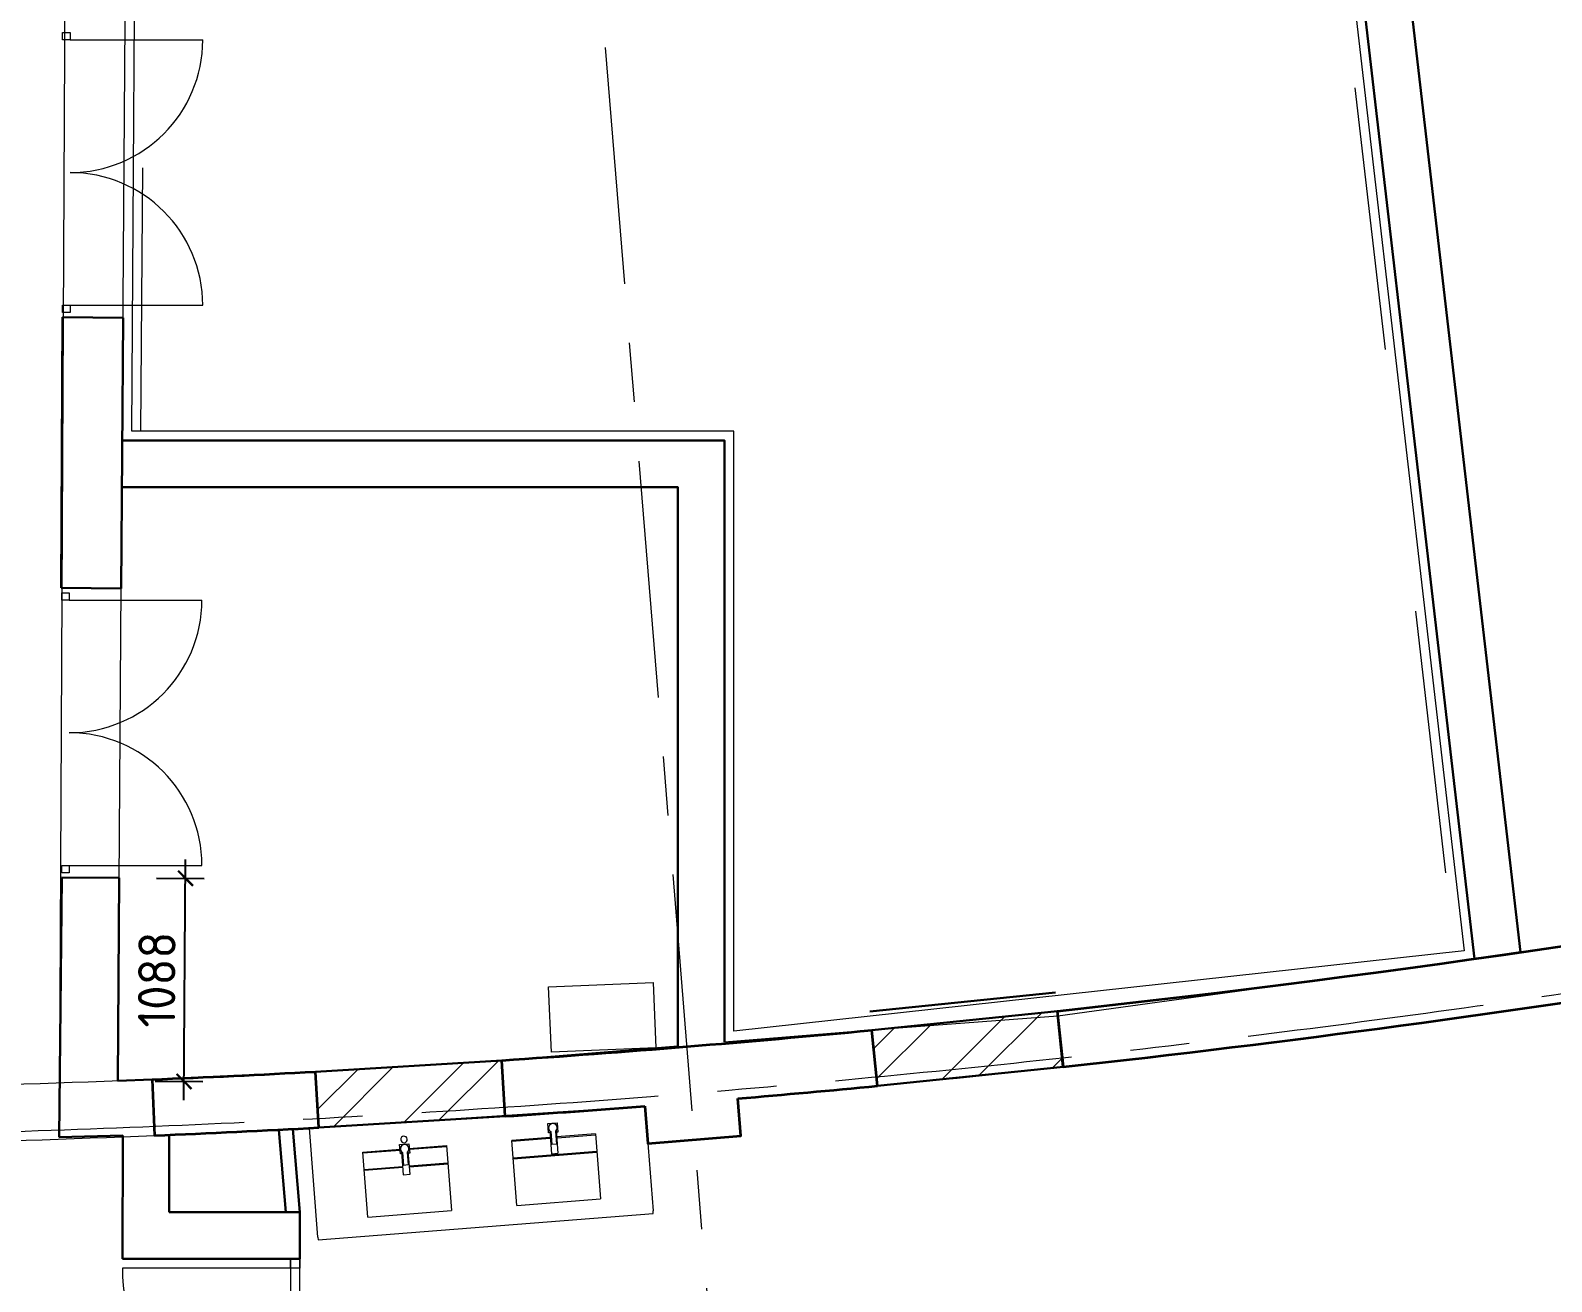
# Model space of a CAD drawing. Header units: millimetres. Extents: x -813692 to 807431, y 0 to 1813163.
# Drawn here: x 3638 to 11784, y 810808 to 817509 of the extents above; entities that cross this region are included whole.
import ezdxf

# ---------------------------------------------------------------- set-up
doc = ezdxf.new("R2010")
doc.units = ezdxf.units.MM
doc.linetypes.add('Dashed', pattern=[5.644444, 2.822222, -2.822222])
doc.linetypes.add('Линия сетки', pattern=[22.225, 12.7, -3.175, 3.175, -3.175])
for name, color, linetype, lineweight in [('A-ANNO-DIMS', 7, 'Continuous', 9), ('KR_0.2', 252, 'Continuous', 20), ('KR_0.35', 252, 'Continuous', 35), ('P-SANR-FIXT', 252, 'Continuous', 9), ('S-GRID', 252, 'Continuous', 9), ('АР_двери', 252, 'Continuous', 0), ('АР_закладка проемов', 252, 'Continuous', 30), ('АР_кирпич250', 252, 'Continuous', 30), ('АР_монолит', 252, 'Continuous', 50), ('АР_Площади', 252, 'Continuous', 0), ('АР_Фасад', 152, 'Continuous', 9), ('Тонкие линии', 7, 'Continuous', 18), ('Тонкий мир', 252, 'Continuous', 9)]:
    doc.layers.add(name, color=color, linetype=linetype, lineweight=lineweight)
for name, color, linetype in [('АР_обшивка коробов', 252, 'Continuous'), ('АР_отв_СС', 252, 'Continuous'), ('АР_Сантехника', 252, 'Continuous')]:
    doc.layers.add(name, color=color, linetype=linetype)
doc.styles.add('GOST 2.304', font='')
doc.styles.get('GOST 2.304').set_extended_font_data('GOST Common')
doc.linetypes.add('ограждение1', pattern='A,0.25,-0.1,[133,ltypeshp.shx,S=0.1,R=0,X=-0.1,Y=0],-0.1,1', length=1.45)
doc.dimstyles.new('М-100', dxfattribs={"dimtxt": 200, "dimasz": 80, "dimexe": 100, "dimexo": 200, "dimgap": 50, "dimtad": 1, "dimdec": 0, "dimzin": 0, "dimdsep": 46, "dimtxsty": 'GOST 2.304', "dimblk": 'ARCHTICK', "dimcen": 90, "dimdle": 100, "dimadec": 0, "dimazin": 0, "dimtfac": 1, "dimtdec": 0, "dimtmove": 1, "dimatfit": 0, "dimfxl": 1, "dimtolj": 1, "dimtzin": 0, "dimarcsym": 0})
doc.dimstyles.new('М-200', dxfattribs={"dimtxt": 400, "dimasz": 160, "dimexe": 200, "dimexo": 400, "dimgap": 50, "dimtad": 1, "dimdec": 0, "dimzin": 0, "dimdsep": 46, "dimtxsty": 'GOST 2.304', "dimblk": 'ARCHTICK', "dimcen": 180, "dimdle": 200, "dimadec": 0, "dimazin": 0, "dimtfac": 1, "dimtdec": 0, "dimtmove": 1, "dimatfit": 0, "dimfxl": 1, "dimtolj": 1, "dimtzin": 0, "dimarcsym": 0})

# ---------------------------------------------------------------- blocks, each defined once
blk = doc.blocks.new('КР_подвал')
at = {"layer": 'KR_0.2', "ltscale": 200}
for points in [[(245532.4, 28228.1), (246527.2, 28330.1), (246496.6, 28628.5), (245501.8, 28526.5)], [(243539.1, 28065.4), (242540.9, 28004.7), (242522.7, 28304.1), (243520.9, 28364.8)]]:
    blk.add_lwpolyline(points, close=True, dxfattribs=at)
blk.add_lwpolyline([(238906.8, 27900.5, 0.009544), (241661.8, 27962.7), (241649.3, 28262.5, -0.009543), (238900, 28200.4)], format="xyb", close=True, dxfattribs=at)
at = {"layer": 'KR_0.35', "ltscale": 200}
for points in [[(246527.2, 28330.1), (246496.6, 28628.6)], [(245532.4, 28228.1), (245501.8, 28526.6)], [(243539.1, 28065.4), (243520.9, 28364.9)], [(242540.9, 28004.7), (242522.7, 28304.2)], [(241649.3, 28262.5), (241661.8, 27962.7)], [(244287.1, 28119.9), (244303.4, 27920.2), (244801.7, 27960.9), (244785.4, 28160.6)]]:
    blk.add_lwpolyline(points, dxfattribs=at)
for centre, radius, start, end in [((238650, 100250), 100750, 270, 326), ((238649.5, 100251.9), 72051.9, 276.252386, 285.001234), ((238650, 100250), 72350, 276.250532, 279.135352), ((238649.5, 100251.9), 72051.9, 273.87665, 275.457178), ((238649.5, 100251.9), 72051.9, 272.386109, 273.081442), ((238650, 100250), 72350, 274.864648, 275.4586), ((238650, 100250), 72350, 273.874733, 274.468685), ((238650, 100250), 72350, 272.385801, 273.082802)]:
    blk.add_arc(centre, radius, start, end, dxfattribs=at)
blk = doc.blocks.new('Д-1300-ДП-Л')
at = {"layer": 'АР_двери'}
for points in [[(349, -398), (349, 502)], [(-851, -398), (-851, -98)], [(-901, -398), (-851, -398), (-851, -448), (-901, -448), (-901, -398)], [(349, -398), (399, -398), (399, -448), (349, -448), (349, -398)]]:
    blk.add_lwpolyline(points, dxfattribs=at)
for centre, radius, start, end in [((349, -398), 900, 90, 180), ((-851, -398), 300, 0, 90)]:
    blk.add_arc(centre, radius, start, end, dxfattribs=at)
blk = doc.blocks.new('_ArchTick')
at = {"color": 0, "linetype": 'ByBlock', "const_width": 0.15}
blk.add_lwpolyline([(-0.5, -0.5), (0.5, 0.5)], dxfattribs=at)
blk = doc.blocks.new('*D38')
at = {"layer": 'A-ANNO-DIMS', "color": 0, "lineweight": -2, "transparency": 16777216}
blk.add_arc((-165703.8, -113309.3), 107894.2, 269.999998, 325.999999, dxfattribs=at)
at = {"layer": 'Defpoints', "color": 0, "lineweight": 30, "transparency": 16777216}
for p in [(-165703.8, -113309.3), (-165703.8, -113309.3), (-75741.3, -173989.8), (-131171, -215527.9), (-165703.8, -221903.3)]:
    blk.add_point(p, dxfattribs=at)
at = {"layer": 'A-ANNO-DIMS', "color": 0, "lineweight": -2, "transparency": 16777216, "xscale": 160, "yscale": 160, "zscale": 160}
for p, rotation in [((-76255.4, -173643), 55.99999895826774), ((-165703.8, -221203.5), 179.9999981265246)]:
    blk.add_blockref('_ArchTick', p, dxfattribs=dict(at, rotation=rotation))
at = {"layer": 'A-ANNO-DIMS', "color": 0, "transparency": 16777216, "insert": (-114299.5, -207822), "char_height": 400, "attachment_point": 5, "rotation": 28.54122, "style": 'GOST 2.304'}
blk.add_mtext('\\A1;56,0%%D', dxfattribs=at)
blk = doc.blocks.new('Раковина ИИ_Двойная - Тип 2_1800-14898072-Ур_ ЧП_ -1 этаж_2_')
at = {"layer": 'АР_Сантехника', "lineweight": 9}
for p, q in [((-1025, -150), (-825, -150)), ((-1025, -500), (-1025, -150)), ((-1025, -155), (-825, -155)), ((-775, -150), (-575, -150)), ((-775, -155), (-575, -155)), ((-575, -150), (-575, -500)), ((-18, -150), (-225, -150)), ((-225, -500), (-225, -150)), ((-225, -155), (-18, -155)), ((225, -150), (18, -150)), ((18, -155), (225, -155)), ((225, -150), (225, -500)), ((-818, -245), (-1025, -245)), ((-818, -250), (-1025, -250)), ((-575, -245), (-782, -245)), ((-575, -250), (-782, -250)), ((225, -245), (-225, -245)), ((225, -250), (-225, -250)), ((-1025, -500), (-575, -500)), ((-225, -500), (225, -500)), ((-1300, -586.4), (-1300, -600)), ((-1300, -600), (500, -600)), ((500, -600), (500, -584.8))]:
    blk.add_line(p, q, dxfattribs=at)
for start, end in [(0, 180), (180, 360)]:
    blk.add_arc((-800, -100), 17.5, start, end, dxfattribs=at)
blk = doc.blocks.new('BasinMixer-Vitra-FloSSeries-A41936 - BasinMixer-Vitra-Flo S Series-A41936TSH-V1238-Ур_ ЧП_ -1 этаж_2_')
at = {"layer": 'P-SANR-FIXT'}
for p, q in [((-25, -25), (-25, 25)), ((-25, 25), (25, 25)), ((25, 25), (25, -25)), ((-18, -25), (-25, -25)), ((-18, -14.3), (-18, -138)), ((-12.5, -19.4), (-12.5, -88.1)), ((12.5, -19.4), (12.5, -88.1)), ((18, -138), (18, -14.3)), ((25, -25), (18, -25)), ((-18, -138), (18, -138)), ((12.5, -88.1), (-12.5, -88.1))]:
    blk.add_line(p, q, dxfattribs=at)
for centre, start, end in [((0.1, -0.1), 0, 180), ((0, 0), 150.53435, 170.04318), ((0, 0), 114.48731, 134.1128), ((0, 0), 86.4, 97.91075), ((0, 0), 78.50344, 86.4), ((0, 0), 43.12214, 62.12411), ((0, 0), 7.79117, 26.05515), ((0.1, -0.1), 180, 237.07927), ((0, 0), 188.24532, 200.4692), ((0, 0), 218.49995, 226.55122), ((0, 0), 223.24008, 230.4), ((0.1, -0.1), 302.92073, 0), ((0, 0), 305.28, 308.92618), ((0, 0), 312.72145, 321.50005), ((0, 0), 336.93486, 347.06869)]:
    blk.add_arc(centre, 23, start, end, dxfattribs=at)
for points, knots in [([(-19, 12.8), (-19.4, 12.2), (-20.3, 10.8), (-21.4, 8.4), (-22.6, 4.7), (-23, 1.9), (-23, -0.1)], [0.8041215, 0.8041215, 0.8041215, 0.8041215, 0.8333333, 0.875, 0.9166667, 1, 1, 1, 1]), ([(-8.3, 21.4), (-8.9, 21.1), (-10.1, 20.6), (-12.2, 19.5), (-14.4, 17.9), (-16.3, 16.2), (-17.4, 15), (-17.8, 14.4), (-17.9, 14.3)], [0.6127975, 0.6127975, 0.6127975, 0.6127975, 0.6388889, 0.6666667, 0.7083333, 0.75, 0.7708333, 0.7777778, 0.7777778, 0.7777778, 0.7777778]), ([(6.3, 22.1), (5.6, 22.3), (3.6, 22.8), (0.1, 23.1), (-3.5, 22.8), (-5.5, 22.3), (-6.2, 22.1)], [0.4166549, 0.4166549, 0.4166549, 0.4166549, 0.4444444, 0.5, 0.5555556, 0.5833778, 0.5833778, 0.5833778, 0.5833778]), ([(18, 14.3), (17.6, 14.8), (16.7, 15.8), (15.3, 17.2), (13.7, 18.5), (12, 19.6), (10.2, 20.6), (9, 21.1), (8.4, 21.4)], [0.2222222, 0.2222222, 0.2222222, 0.2222222, 0.25, 0.2777778, 0.3055556, 0.3333333, 0.3611111, 0.3872584, 0.3872584, 0.3872584, 0.3872584]), ([(23, -0.1), (23, 2.5), (22.4, 6.3), (20.6, 10.5), (19.5, 12.2), (19.1, 12.8), (19.1, 12.8)], [0, 0, 0, 0, 0.1111111, 0.1666667, 0.1944444, 0.1960728, 0.1960728, 0.1960728, 0.1960728]), ([(-23, -0.1), (-23, -2.7), (-22.4, -6.1), (-21, -9.3), (-20.7, -9.9)], [0, 0, 0, 0, 0.1111111, 0.1416781, 0.1416781, 0.1416781, 0.1416781]), ([(-19.4, -12.3), (-18.8, -13.2), (-17.2, -15.5), (-15.1, -17.5), (-13.6, -18.6)], [0.1795077, 0.1795077, 0.1795077, 0.1795077, 0.2222222, 0.2980249, 0.2980249, 0.2980249, 0.2980249]), ([(13.7, -18.6), (15.2, -17.5), (17.2, -15.5), (19, -13.2), (19.6, -12.4)], [0.7020377, 0.7020377, 0.7020377, 0.7020377, 0.7777778, 0.8205324, 0.8205324, 0.8205324, 0.8205324]), ([(20.8, -9.9), (21.1, -9.3), (22.5, -6.1), (23, -2.7), (23, -0.1)], [0.8583662, 0.8583662, 0.8583662, 0.8583662, 0.8888889, 1, 1, 1, 1])]:
    blk.add_open_spline(points, degree=3, knots=knots, dxfattribs=at)
blk = doc.blocks.new('A$Ca728745d')
at = {"layer": 'АР_двери'}
for points in [[(50, 50), (50, 950)], [(1850, 50), (1850, 950)], [(0, 50), (50, 50), (50, 0), (0, 0), (0, 50)], [(1850, 50), (1900, 50), (1900, 0), (1850, 0), (1850, 50)]]:
    blk.add_lwpolyline(points, dxfattribs=at)
for centre, start, end in [((50, 50), 0, 90), ((1850, 50), 90, 180)]:
    blk.add_arc(centre, 900, start, end, dxfattribs=at)
blk = doc.blocks.new('*D307')
at = {"layer": 'Defpoints', "color": 0, "ltscale": 0.5, "transparency": 16777216}
for p in [(4113.1, 812970.5), (4468.5, 812968), (4105.6, 811882.3)]:
    blk.add_point(p, dxfattribs=at)
at = {"layer": 'АР_Площади', "color": 0, "lineweight": -2, "ltscale": 0.5, "transparency": 16777216}
for p, q in [((4460.3, 811779.8), (4469.2, 813068)), ((4313.1, 812969.1), (4568.5, 812967.3)), ((4305.6, 811880.9), (4561, 811879.1))]:
    blk.add_line(p, q, dxfattribs=at)
at = {"layer": 'АР_Площади', "color": 0, "lineweight": -2, "ltscale": 0.5, "transparency": 16777216, "xscale": 80, "yscale": 80, "zscale": 80}
for p, rotation in [((4468.5, 812968), 89.6016978513355), ((4461, 811879.8), 269.6016978513355)]:
    blk.add_blockref('_ArchTick', p, dxfattribs=dict(at, rotation=rotation))
at = {"layer": 'АР_Площади', "color": 0, "ltscale": 0.5, "transparency": 16777216, "insert": (4314.8, 812425), "char_height": 200, "attachment_point": 5, "rotation": 89.6017, "style": 'GOST 2.304'}
blk.add_mtext('\\A1;1088', dxfattribs=at)
blk = doc.blocks.new('Оси200')
at = {"layer": 'S-GRID', "linetype": 'Линия сетки', "ltscale": 100}
blk.add_line((-165703.8, -113309.3), (-156868.7, -221543.3), dxfattribs=at)
for radius, start, end in [(72294.7, 269.999997, 326.000001), (80394.8, 269.999994, 325.999999), (87894.8, 269.999995, 325.999999), (92394.8, 269.999996, 326), (100494, 269.999991, 325.999999)]:
    blk.add_arc((-165703.8, -113309.3), radius, start, end, dxfattribs=at)
at = {"layer": 'A-ANNO-DIMS'}
dim = blk.add_angular_dim_2l(base=(-131171, -215527.9), line1=((-165703.8, -113309.3), (-75741.3, -173989.8)), line2=((-165703.8, -113309.3), (-165703.8, -221903.3)), text='56,0%%D', dimstyle='М-200', override={"dimadec": 2, "dimtmove": 2}, dxfattribs=at)
dim.commit()
dim.dimension.update_dxf_attribs({"geometry": '*D38', "text_midpoint": (-114299.5, -207822), "dimtype": 130})

msp = doc.modelspace()

# ---------------------------------------------------------------- hatches: boundary and pattern name
at = {"layer": 'АР_закладка проемов', "lineweight": 0}
h = msp.add_hatch(dxfattribs=at)
h.set_pattern_fill('ANSI32', color=256, scale=1000)
h.set_pattern_definition([(45, (-1241.95, 1181845.07), (-265.16504, 265.16504), []), (45, (-1065.17, 1181845.07), (-265.16504, 265.16504), [])])
h.paths.add_polyline_path([(6162.1, 811992.4), (5241.3, 811936.5), (5241.3, 811936), (5176.2, 811932.5), (5164, 811931.8), (5179.2, 811681.8, 0.003458), (6177.3, 811742.4)])
h.paths.add_polyline_path([(6177.3, 811742.4, -0.003458), (5179.2, 811681.8), (5182.2, 811632.4), (6180.3, 811693)])
h.paths.add_polyline_path([(9137.8, 812256.2), (8143.1, 812154.2), (8168.6, 811905, 0.003458), (9163.4, 812007)])
h.paths.add_polyline_path([(9168.4, 811957.7), (9163.4, 812007, -0.003458), (8168.6, 811905), (8173.7, 811855.7)])

# ---------------------------------------------------------------- linework, layer by layer
at = {"layer": 'АР_закладка проемов'}
for points in [[(8143.1, 812154.2), (9137.8, 812256.2), (9170.5, 811957.9), (8173.7, 811855.7), (8143.1, 812154.2)], [(5164, 811931.8), (6162.1, 811992.4), (6180.3, 811693), (5182.2, 811632.4), (5164, 811931.8)]]:
    msp.add_lwpolyline(points, dxfattribs=at)
at = {"layer": 'АР_кирпич250'}
for p, q in [((10742.6, 820147.6), (11618.2, 812571.6)), ((10494.4, 820117.2), (11370.7, 812536.1)), ((3810.8, 815972.6), (3802.5, 814522.9)), ((4134.2, 815970.4), (3810.8, 815972.6)), ((4124.2, 814520.7), (4134.2, 815970.4)), ((3802.5, 814522.9), (4124.2, 814520.7)), ((3806.3, 812972.6), (3792.6, 811581.3)), ((4113.1, 812970.5), (3806.3, 812972.6)), ((4105.6, 811882.3), (4113.1, 812970.5)), ((11370.7, 812536.1), (11618.2, 812571.6)), ((4290.6, 811890.1), (4105.6, 811882.3)), ((3792.6, 811581.3), (4132.3, 811590.3)), ((4132.3, 811590.3), (4130.4, 810929.4)), ((4380.9, 811179.4), (4382, 811591.8)), ((4380.9, 811179.4), (5080.4, 811179.4)), ((5080.4, 811179.4), (5080.4, 810929.4)), ((4130.4, 810929.4), (4430.8, 810929.4)), ((4430.8, 810929.4), (5080.4, 810929.4))]:
    msp.add_line(p, q, dxfattribs=at)
for points in [[(4129.6, 815312.3), (7355.6, 815312.3), (7355.6, 812089.9)], [(4127.9, 815062.3), (7105.6, 815062.3), (7105.6, 812069.5)]]:
    msp.add_lwpolyline(points, dxfattribs=at)
at = {"layer": 'АР_обшивка коробов', "lineweight": 30}
msp.add_lwpolyline([(4969, 811621.2), (5044, 811625), (5080.4, 811179.4), (5005.1, 811179.4), (4969.1, 811621.1)], dxfattribs=at)
at = {"layer": 'АР_отв_СС', "lineweight": 15}
msp.add_lwpolyline([(6413.3, 812385.8), (6972.3, 812409), (6986.8, 812059.1), (6427.8, 812035.9)], close=True, dxfattribs=at)
at = {"layer": 'АР_Площади', "ltscale": 0.5}
for points in [[(3828.5, 828120.8), (3820.8, 822812.5), (4747.7, 822812.5), (4747.7, 820912.5), (3818, 820922.3), (3817.7, 820665.2), (4566.8, 820657.9), (4563.9, 819213.1), (3829.3, 819226.5), (3792.6, 811581.3), (4132.3, 811590.3), (4130.4, 810929.4), (5030.4, 810929.4), (5030.4, 809629.4), (4130.4, 809629.4), (4126.3, 805429.4), (5025, 805429.4), (5025, 804129.4)], [(4129.6, 815312.3), (4155.4, 819051.2), (4737.6, 819047), (4741.3, 819558), (6285.7, 819620.9), (6784, 819661.7), (10494.4, 820117.2), (11370.7, 812536.1), (9140.8, 812229.3), (8143.1, 812154.2), (7355.6, 812089.9), (7355.6, 815312.3), (4129.6, 815312.3)], [(4105.6, 811882.3), (4127.9, 815062.3), (7105.6, 815062.3), (7105.6, 812069.5), (6162.1, 811992.4), (5164.2, 811931.8), (4105.6, 811882.3)]]:
    msp.add_lwpolyline(points, dxfattribs=at)
msp.add_lwpolyline([(11618.2, 812571.6), (10742.6, 820147.6), (11990.5, 820321.5), (16882.3, 821341.8), (18721.7, 813967.8, -0.025109), (11618.2, 812571.6)], format="xyb", dxfattribs=at)
at = {"layer": 'АР_Площади', "color": 5, "ltscale": 0.5}
msp.add_lwpolyline([(5080.3, 803622), (5080.4, 805679.4), (4409.1, 805679.4), (4428.3, 809379.4), (5077.9, 809379.4), (5080.4, 811179.4), (5044, 811625), (6928.4, 811747.5), (6944, 811547.8), (7443, 811588.4), (7426.9, 811788.2, 0.018655), (12778.3, 812445.4), (12810.8, 812247.6), (13868.5, 812421.6), (15211.3, 805525.5, -0.199825), (15087.1, 804919.9)], format="xyb", dxfattribs=at)
at = {"layer": 'АР_Сантехника', "lineweight": 9}
for p, q in [((6935.1, 811661.1), (6972.2, 811187)), ((5177.8, 811045.2), (5132.1, 811629.8))]:
    msp.add_line(p, q, dxfattribs=at)
at = {"layer": 'Тонкие линии', "linetype": 'Dashed', "lineweight": 18, "ltscale": 500}
msp.add_lwpolyline([(4229.8, 815362.1), (4254.7, 818948.7), (4836.8, 818934.8), (4840.6, 819461.9), (6291.8, 819521.1), (6794.2, 819562.1), (10406.6, 820005.6), (11271.3, 812524.7)], dxfattribs=at)
at = {"layer": 'Тонкие линии', "linetype": 'Dashed', "lineweight": 30, "ltscale": 1000}
msp.add_lwpolyline([(9127.6, 812355.6), (8132.9, 812253.6)], dxfattribs=at)
at = {"layer": 'Тонкий мир', "color": 0, "linetype": 'ограждение1', "ltscale": 100}
msp.add_lwpolyline([(4180.5, 815362.1), (4205, 819000), (4787.2, 818986), (4790.9, 819510), (6288.7, 819571), (10450.5, 820061.4), (11315.4, 812579), (7405.3, 812149.8), (7405.3, 815362.1), (4180.5, 815362.1)], dxfattribs=at)

# ---------------------------------------------------------------- block references
at = {"layer": 'A-ANNO-DIMS', "color": 18, "lineweight": 0, "true_color": 0x000000}
msp.add_blockref('Оси200', (166995, 997181.2), dxfattribs=at)
at = {"layer": 'АР_двери', "color": 0, "rotation": 90}
msp.add_blockref('Д-1300-ДП-Л', (4632.4, 810530.4), dxfattribs=at)
at = {"layer": 'АР_монолит'}
msp.add_blockref('КР_подвал', (-237358.6, 783627.7), dxfattribs=at)
at = {"layer": 'АР_Сантехника', "lineweight": 0}
for name, p, rotation in [('Раковина ИИ_Двойная - Тип 2_1800-14898072-Ур_ ЧП_ -1 этаж_2_', (6428.1, 811731.1), 4.468685002740179), ('BasinMixer-Vitra-FloSSeries-A41936 - BasinMixer-Vitra-Flo S Series-A41936TSH-V1238-Ур_ ЧП_ -1 этаж_2_', (6435.9, 811631.4), 4.468685002740179), ('BasinMixer-Vitra-FloSSeries-A41936 - BasinMixer-Vitra-Flo S Series-A41936TSH-V1238-Ур_ ЧП_ -1 этаж_2_', (5642.3, 811519.2), 4.468685002740341)]:
    msp.add_blockref(name, p, dxfattribs=dict(at, rotation=rotation))
at = {"layer": 'АР_Фасад', "lineweight": 120, "ltscale": 0.5, "xscale": 0.7894736842, "yscale": 0.7894736842, "zscale": 0.7894736842, "rotation": 270}
for p in [(3810.8, 817497.6), (3806.3, 814497.6)]:
    msp.add_blockref('A$Ca728745d', p, dxfattribs=at)

# ---------------------------------------------------------------- dimensions: what is measured, and where the dimension line sits
at = {"layer": 'АР_Площади', "ltscale": 0.5}
dim = msp.add_aligned_dim(p1=(4105.6, 811882.3), p2=(4113.1, 812970.5), distance=-355.4, dimstyle='М-100', dxfattribs=at)
dim.commit()
dim.dimension.update_dxf_attribs({"geometry": '*D307', "text_midpoint": (4314.8, 812425)})

doc.saveas('drawing.dxf')
